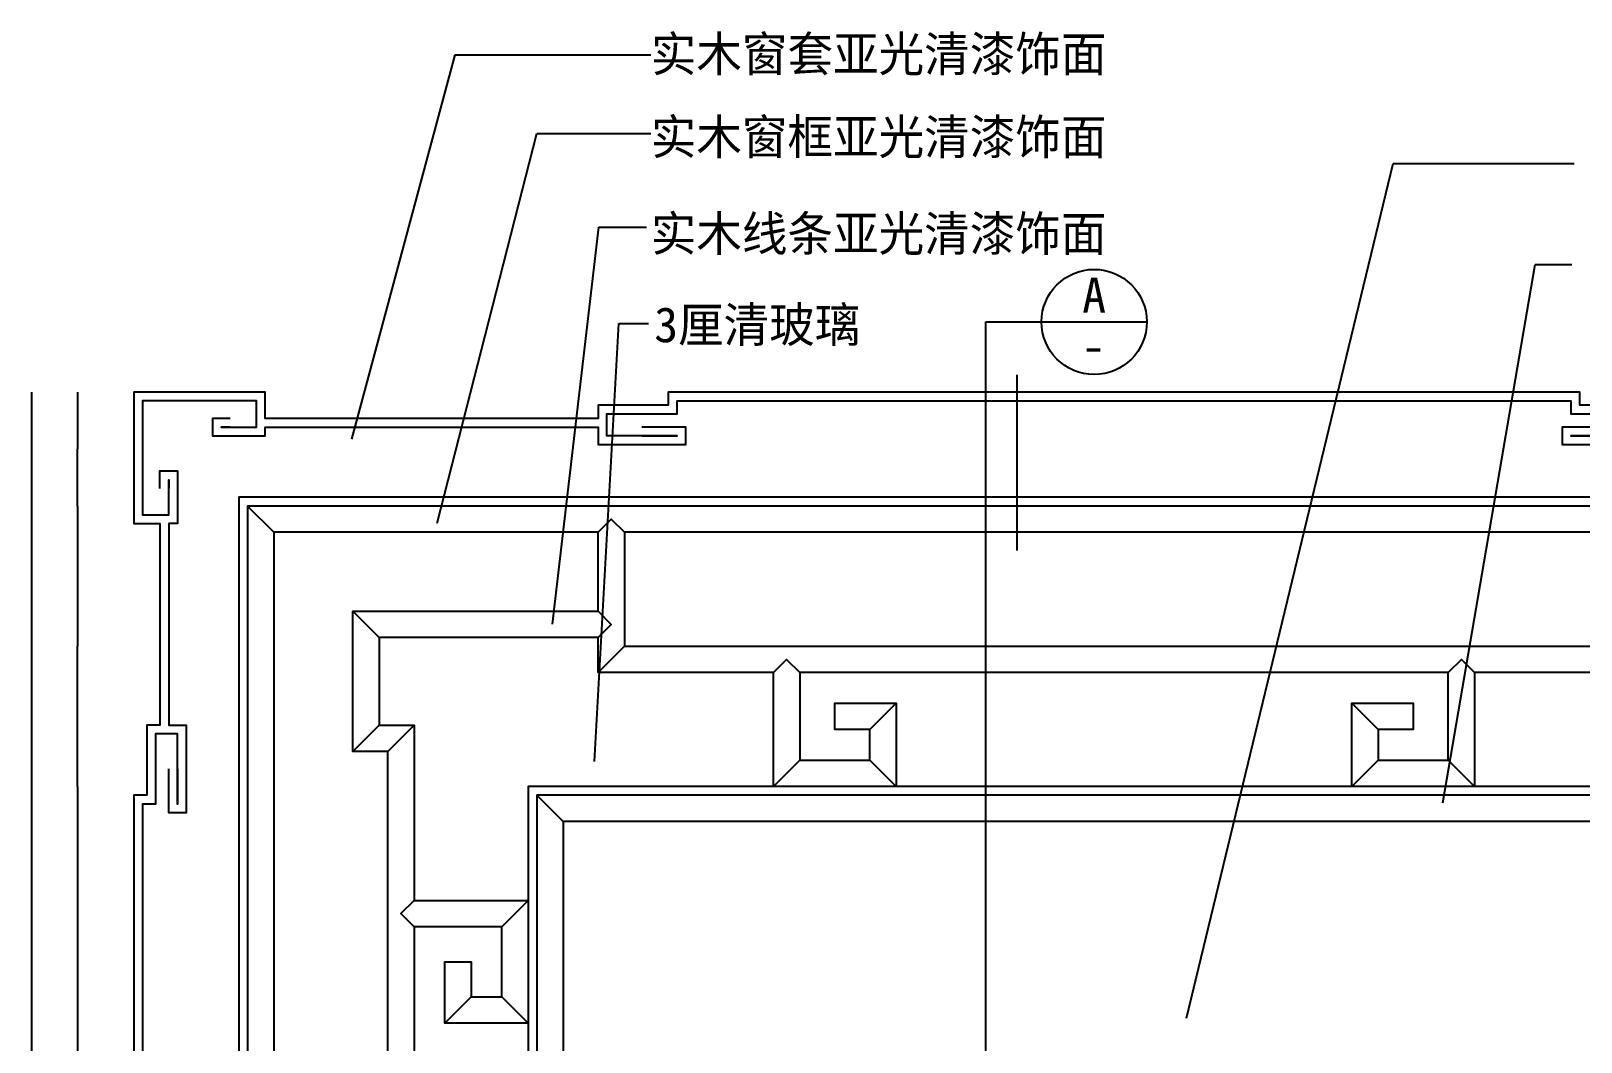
# Model space of a CAD drawing. Header units: metres. Extents: x 88 to 3581, y 92 to 4705.
# Drawn here: x 170 to 1939, y 3552 to 4705 of the extents above; entities that cross this region are included whole.
import ezdxf

# ---------------------------------------------------------------- set-up
doc = ezdxf.new("R2010")
doc.units = ezdxf.units.M
for name, color, linetype in [('3', 3, 'Continuous'), ('4', 4, 'Continuous'), ('7', 7, 'Continuous'), ('BH', 3, 'Continuous'), ('DIM', 3, 'Continuous'), ('TEXT', 3, 'Continuous')]:
    doc.layers.add(name, color=color, linetype=linetype)
doc.dimstyles.get("Standard").update_dxf_attribs({"dimtxt": 2.5, "dimasz": 2.5, "dimexe": 1.25, "dimexo": 0.625, "dimtad": 1, "dimcen": 2.5, "dimazin": 3, "dimtfac": 1, "dimtmove": 0, "dimatfit": 3})

# ---------------------------------------------------------------- blocks, each defined once
blk = doc.blocks.new('窗-014')
at = {"layer": '3'}
for p, q in [((160, 1400), (130, 1430)), ((250, 1310), (280, 1280)), ((560, 1270), (530, 1240)), ((840, 1175), (870, 1205)), ((1420, 1175), (1390, 1205)), ((280, 1180), (250, 1150)), ((320, 1180), (290, 1150)), ((760, 1140), (730, 1110)), ((840, 1140), (870, 1110)), ((1420, 1140), (1390, 1110)), ((1500, 1140), (1530, 1110)), ((460, 1100), (490, 1070)), ((420, 950), (450, 980)), ((385, 870), (355, 840)), ((420, 870), (450, 840))]:
    blk.add_line(p, q, dxfattribs=at)
for points in [[(110, 1520), (100, 1520), (100, 1520), (140, 1520), (140, 1550), (10, 1550), (10, 1420), (40, 1420), (40, 1460), (40, 1460), (40, 1450)], [(580, 1510), (620, 1510), (620, 1510), (540, 1510), (540, 1535), (620, 1535), (620, 1550), (1640, 1550), (1640, 1535), (1720, 1535), (1720, 1510), (1640, 1510), (1640, 1510), (1680, 1510)], [(110, 1530), (90, 1530), (90, 1510), (150, 1510), (150, 1520), (530, 1520), (530, 1500), (630, 1500), (630, 1520), (580, 1520)], [(1680, 1520), (1630, 1520), (1630, 1500), (1730, 1500), (1730, 1520), (2110, 1520), (2110, 1510), (2170, 1510), (2170, 1530), (2150, 1530)], [(30, 1450), (30, 1470), (50, 1470), (50, 1410), (40, 1410), (40, 1180), (60, 1180), (60, 1080), (40, 1080), (40, 1130)], [(530, 1400), (545, 1415), (560, 1400)], [(530, 1310), (545, 1295), (530, 1280)], [(1730, 1240), (1530, 1240), (1530, 1110), (1390, 1110), (1390, 1205), (1460, 1205), (1460, 1175), (1420, 1175), (1420, 1140), (1500, 1140), (1500, 1240), (760, 1240), (760, 1140), (840, 1140), (840, 1175), (800, 1175), (800, 1205), (870, 1205), (870, 1110), (730, 1110), (730, 1240), (530, 1240), (530, 1280), (280, 1280), (280, 1180), (320, 1180), (320, 980), (450, 980), (450, 840), (355, 840), (355, 910), (385, 910), (385, 870), (420, 870), (420, 950), (320, 950), (320, 610)], [(730, 1240), (745, 1255), (760, 1240)], [(1530, 1240), (1515, 1255), (1500, 1240)], [(50, 1130), (50, 1090), (50, 1090), (50, 1170), (25, 1170), (25, 1090), (10, 1090), (10, 470), (25, 470), (25, 390), (50, 390), (50, 470), (50, 470), (50, 430)], [(320, 980), (305, 965), (320, 950)]]:
    blk.add_lwpolyline(points, dxfattribs=at)
for points in [[(120, 120), (2140, 120), (2140, 1440), (120, 1440)], [(250, 410), (290, 410), (290, 1150), (250, 1150), (250, 1310), (530, 1310), (530, 1400), (160, 1400), (160, 160), (530, 160), (530, 250), (250, 250)], [(1700, 1400), (560, 1400), (560, 1270), (1700, 1270)], [(450, 450), (1810, 450), (1810, 1110), (450, 1110)], [(460, 460), (1800, 460), (1800, 1100), (460, 1100)]]:
    blk.add_lwpolyline(points, close=True, dxfattribs=at)
at = {"layer": '4'}
blk.add_lwpolyline([(1730, 1545), (1650, 1545), (1650, 1560), (610, 1560), (610, 1545), (530, 1545), (530, 1530), (150, 1530), (150, 1560), (0, 1560), (0, 1410), (30, 1410), (30, 1180), (15, 1180), (15, 1100), (0, 1100), (0, 460)], dxfattribs=at)
blk.add_lwpolyline([(130, 130), (2130, 130), (2130, 1430), (130, 1430)], close=True, dxfattribs=at)
at = {"layer": '7'}
blk.add_lwpolyline([(490, 490), (1770, 490), (1770, 1070), (490, 1070)], close=True, dxfattribs=at)
blk = doc.blocks.new('*D22')
for p, q in [((170.99, 4293.36), (170.99, 3513.36)), ((170.74, 3513.36), (170.49, 3513.36)), ((170.99, 2733.36), (170.99, 3513.36)), ((170.99, 3513.36), (170.99, 3513.36)), ((171.24, 3513.36), (171.49, 3513.36))]:
    blk.add_line(p, q)
at = {"layer": 'Defpoints'}
for p in [(170.99, 4293.36), (170.99, 3513.36), (170.99, 2733.36)]:
    blk.add_point(p, dxfattribs=at)
at = {"layer": 'DIM', "insert": (170.99, 3514.485), "char_height": 1, "attachment_point": 5}
blk.add_mtext('0', dxfattribs=at)
blk = doc.blocks.new('*D23')
for p, q in [((223.7, 4163.36), (223.7, 4003.36)), ((223.45, 4003.36), (223.2, 4003.36)), ((223.7, 3843.36), (223.7, 4003.36)), ((223.7, 4003.36), (223.7, 4003.36)), ((223.95, 4003.36), (224.2, 4003.36))]:
    blk.add_line(p, q)
at = {"layer": 'Defpoints'}
for p in [(223.7, 4163.36), (223.7, 4003.36), (223.7, 3843.36)]:
    blk.add_point(p, dxfattribs=at)
at = {"layer": 'DIM', "insert": (223.7, 4004.485), "char_height": 1, "attachment_point": 5}
blk.add_mtext('0', dxfattribs=at)
blk = doc.blocks.new('*D34')
for p, q in [((223.7, 3843.36), (223.7, 3513.36)), ((223.45, 3513.36), (223.2, 3513.36)), ((223.7, 3183.36), (223.7, 3513.36)), ((223.7, 3513.36), (223.7, 3513.36)), ((223.95, 3513.36), (224.2, 3513.36))]:
    blk.add_line(p, q)
at = {"layer": 'Defpoints'}
for p in [(223.7, 3843.36), (223.7, 3513.36), (223.7, 3183.36)]:
    blk.add_point(p, dxfattribs=at)
at = {"layer": 'DIM', "insert": (223.7, 3514.485), "char_height": 1, "attachment_point": 5}
blk.add_mtext('0', dxfattribs=at)
blk = doc.blocks.new('*D44')
for p, q in [((223.7, 4293.36), (223.7, 4228.36)), ((223.45, 4228.36), (223.2, 4228.36)), ((223.7, 4163.36), (223.7, 4228.36)), ((223.7, 4228.36), (223.7, 4228.36)), ((223.95, 4228.36), (224.2, 4228.36))]:
    blk.add_line(p, q)
at = {"layer": 'Defpoints'}
for p in [(223.7, 4293.36), (223.7, 4228.36), (223.7, 4163.36)]:
    blk.add_point(p, dxfattribs=at)
at = {"layer": 'DIM', "insert": (223.7, 4229.485), "char_height": 1, "attachment_point": 5}
blk.add_mtext('0', dxfattribs=at)

msp = doc.modelspace()

# ---------------------------------------------------------------- linework, layer by layer
at = {"layer": 'DIM'}
for p, q in [((1259.86, 2602.87), (1259.86, 4373.37)), ((1259.86, 4373.37), (1443.63, 4373.37)), ((1295.3, 4313.16), (1295.3, 4112.6))]:
    msp.add_line(p, q, dxfattribs=at)
msp.add_circle((1383.63, 4373.37), 60, dxfattribs=at)

# ---------------------------------------------------------------- block references
at = {"layer": 'BH'}
msp.add_blockref('窗-014', (287.67, 2733.36), dxfattribs=at)

# ---------------------------------------------------------------- texts
at = {"layer": 'DIM'}
for s, p in [('A', (1369.95, 4383.94)), ('-', (1369.42, 4326.06))]:
    msp.add_text(s, height=40, dxfattribs=at).set_placement(p)
at = {"layer": 'TEXT'}
for s, p in [('实木窗套亚光清漆饰面', (877.69, 4659.07)), ('实木窗框亚光清漆饰面', (877.69, 4564.5)), ('实木线条亚光清漆饰面', (877.69, 4454.17)), ('3厘清玻璃', (881.62, 4350.2))]:
    msp.add_text(s, height=40, dxfattribs=at).set_placement(p)

# ---------------------------------------------------------------- dimensions: what is measured, and where the dimension line sits
at = {"layer": 'DIM'}
for base, p1, p2, picture, middle in [((170.99, 3513.36), (170.99, 4293.36), (170.99, 2733.36), '*D22', (170.99, 3514.485)), ((223.7, 4228.36), (223.7, 4293.36), (223.7, 4163.36), '*D44', (223.7, 4229.485)), ((223.7, 4003.36), (223.7, 4163.36), (223.7, 3843.36), '*D23', (223.7, 4004.485)), ((223.7, 3513.36), (223.7, 3843.36), (223.7, 3183.36), '*D34', (223.7, 3514.485))]:
    dim = msp.add_linear_dim(base=base, p1=p1, p2=p2, dimstyle='Standard', dxfattribs=at)
    dim.commit()
    dim.dimension.update_dxf_attribs({"geometry": picture, "text_midpoint": middle})

# ---------------------------------------------------------------- leaders
for points in [[(536.41, 4239.5), (654.45, 4677.99), (877.69, 4677.99)], [(634.05, 4143.61), (747.51, 4588.24), (877.69, 4588.24)], [(1488.8, 3578.96), (1724.77, 4554.28), (1931.26, 4554.28)], [(765.65, 4028.39), (818.31, 4481.42), (872.68, 4481.42)], [(1781.31, 3824.6), (1887.01, 4438.72), (1928.8, 4438.72)], [(813.34, 3871.99), (841.09, 4371.44), (874.92, 4371.44)]]:
    msp.add_leader(points, dimstyle='Standard', dxfattribs=at)

doc.saveas('drawing.dxf')
